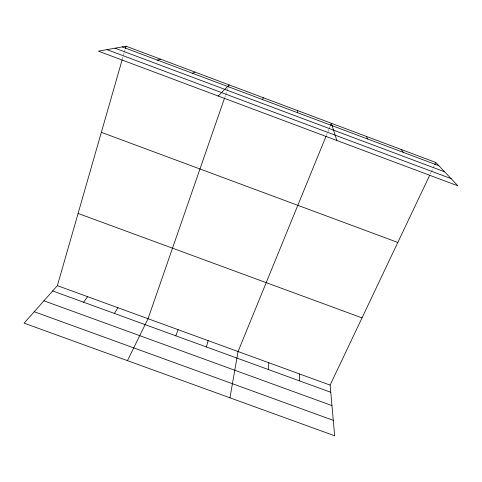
<?xml version="1.0" encoding="UTF-8"?>
<svg xmlns="http://www.w3.org/2000/svg" width="482" height="482" viewBox="0 0 482 482"><rect width="100%" height="100%" fill="white"/><g stroke="black" fill="none" stroke-linecap="round" stroke-linejoin="round"><path stroke-width="0.36" stroke-dasharray="2.41 1.81" d="M122.32 59.208L124.181 52.713M124.392 51.99L125.218 49.104M224.726 97.581L225.456 95.466M225.703 94.767L226.926 91.243M227.167 90.538L228.143 87.718M326.29 135.641L328.82 129.453M329.098 128.766L330.224 126.013M430.378 173.857L431.016 172.514M431.336 171.845L434.517 165.139"/><path stroke-width="0.72" d="M268.275 369.501L268.817 362.753M229.944 397.807L238.06 351.535L326.007 136.328M206.398 346.956L208.128 340.623M429.739 175.195L330.116 385.106L334.665 435.788L24.1 323.157L57.382 285.651L122.115 59.931M125.422 48.381L126.049 46.212L435.788 162.458L457.9 185.835L98.43 51.152L126.049 46.212M224.479 98.286L148.046 318.716L127.447 360.638M228.39 87.013L229.125 84.898L218.213 96.032M175.803 335.809L178.123 329.682M330.501 125.326L331.345 123.259L336.852 140.485M262.539 99.551L263.293 97.719M434.836 164.47L435.788 162.458M114.397 313.433L117.897 307.721M83.579 302.208L87.676 296.701M192.577 73.3L194.861 72.041M157.445 60.117L160.5 59.147M34.246 311.727L333.279 420.352M57.382 285.651L330.116 385.106M52.683 290.947L330.76 392.27M43.934 300.804L331.953 405.597M78.09 213.442L362.018 317.885M101.347 132.339L397.813 242.464M115.017 48.188L444.627 171.803M106.962 49.628L451.08 178.623M122.211 46.899L438.861 165.712M401.072 149.432L403.38 152.396M366.26 136.364L367.796 139.045M299.503 373.942L299.557 380.901M297.364 110.511L297.376 112.619"/></g></svg>
